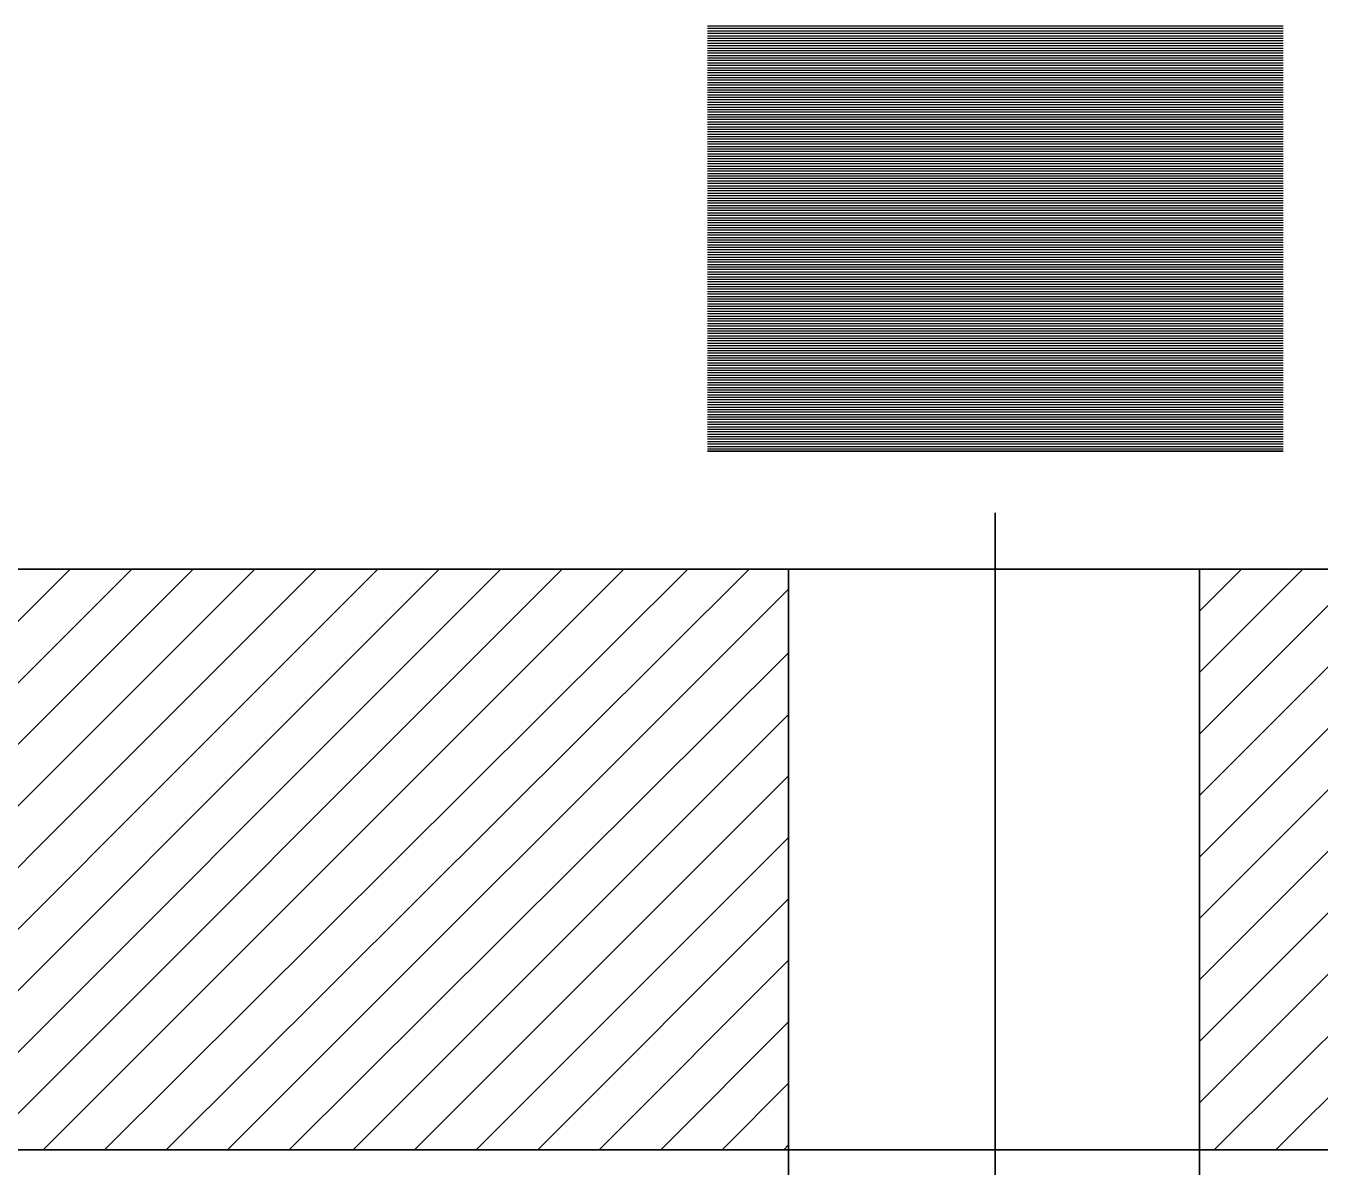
# Model space of a CAD drawing. Extents: x 1 to 210, y 1 to 298.
# Drawn here: x 74 to 118.53, y 152.05 to 191.35 of the extents above; entities that cross this region are included whole.
import ezdxf

# ---------------------------------------------------------------- set-up
doc = ezdxf.new("R2010")
doc.units = 0

msp = doc.modelspace()

# ---------------------------------------------------------------- linework, layer by layer
at = {"layer": 'P02991'}
msp.add_lwpolyline([(59.35133, 152.654), (100.245335, 152.654), (59.35133, 152.654)], dxfattribs=at)
at = {"layer": 'P02996'}
msp.add_lwpolyline([(114.384663, 152.654), (155.363331, 152.654), (114.384663, 152.654)], dxfattribs=at)
at = {"layer": 'P02999'}
msp.add_lwpolyline([(100.245335, 172.635328), (100.245335, 152.654), (100.245335, 172.635328)], dxfattribs=at)
at = {"layer": 'P03002'}
msp.add_lwpolyline([(59.35133, 172.635328), (100.245335, 172.635328), (59.35133, 172.635328)], dxfattribs=at)
at = {"layer": 'P03003'}
msp.add_lwpolyline([(114.384663, 172.635328), (155.363331, 172.635328), (114.384663, 172.635328)], dxfattribs=at)
at = {"layer": 'P03004'}
msp.add_lwpolyline([(114.384663, 152.654), (114.384663, 172.635328), (114.384663, 152.654)], dxfattribs=at)
at = {"layer": 'P03011'}
msp.add_lwpolyline([(107.357336, 172.635328), (107.357336, 152.654), (107.357336, 172.635328)], dxfattribs=at)
at = {"layer": 'P03012'}
msp.add_lwpolyline([(100.245335, 152.654), (107.357336, 152.654), (100.245335, 152.654)], dxfattribs=at)
at = {"layer": 'P03013'}
msp.add_lwpolyline([(107.357336, 172.635328), (114.384663, 172.635328), (107.357336, 172.635328)], dxfattribs=at)
at = {"layer": 'P03014'}
msp.add_lwpolyline([(100.245335, 172.635328), (107.357336, 172.635328), (100.245335, 172.635328)], dxfattribs=at)
at = {"layer": 'P03015'}
msp.add_lwpolyline([(107.357336, 152.654), (114.384663, 152.654), (107.357336, 152.654)], dxfattribs=at)
at = {"layer": 'P03053'}
msp.add_lwpolyline([(117.009331, 152.654), (137.075332, 172.635328), (117.009331, 152.654)], dxfattribs=at)
at = {"layer": 'P03054'}
msp.add_lwpolyline([(114.892664, 152.654), (134.958666, 172.635328), (114.892664, 152.654)], dxfattribs=at)
at = {"layer": 'P03055'}
msp.add_lwpolyline([(114.384663, 154.262666), (132.757325, 172.635328), (114.384663, 154.262666)], dxfattribs=at)
at = {"layer": 'P03056'}
msp.add_lwpolyline([(114.384663, 156.379333), (130.640658, 172.635328), (114.384663, 156.379333)], dxfattribs=at)
at = {"layer": 'P03057'}
msp.add_lwpolyline([(114.384663, 158.496), (128.523992, 172.635328), (114.384663, 158.496)], dxfattribs=at)
at = {"layer": 'P03058'}
msp.add_lwpolyline([(114.384663, 160.612666), (126.407325, 172.635328), (114.384663, 160.612666)], dxfattribs=at)
at = {"layer": 'P03059'}
msp.add_lwpolyline([(114.384663, 162.729333), (124.290669, 172.635328), (114.384663, 162.729333)], dxfattribs=at)
at = {"layer": 'P03060'}
msp.add_lwpolyline([(114.384663, 164.846), (122.174003, 172.635328), (114.384663, 164.846)], dxfattribs=at)
at = {"layer": 'P03061'}
msp.add_lwpolyline([(114.384663, 166.962666), (120.057336, 172.635328), (114.384663, 166.962666)], dxfattribs=at)
at = {"layer": 'P03062'}
msp.add_lwpolyline([(100.075997, 152.654), (100.245335, 152.823327), (100.075997, 152.654)], dxfattribs=at)
at = {"layer": 'P03063'}
msp.add_lwpolyline([(97.959331, 152.654), (100.245335, 154.939994), (97.959331, 152.654)], dxfattribs=at)
at = {"layer": 'P03064'}
msp.add_lwpolyline([(114.384663, 169.079333), (117.940669, 172.635328), (114.384663, 169.079333)], dxfattribs=at)
at = {"layer": 'P03065'}
msp.add_lwpolyline([(114.384663, 171.196), (115.824003, 172.635328), (114.384663, 171.196)], dxfattribs=at)
at = {"layer": 'P03066'}
msp.add_lwpolyline([(95.842664, 152.654), (100.245335, 157.05666), (95.842664, 152.654)], dxfattribs=at)
at = {"layer": 'P03067'}
msp.add_lwpolyline([(93.725997, 152.654), (100.245335, 159.173327), (93.725997, 152.654)], dxfattribs=at)
at = {"layer": 'P03068'}
msp.add_lwpolyline([(91.609331, 152.654), (100.245335, 161.289994), (91.609331, 152.654)], dxfattribs=at)
at = {"layer": 'P03069'}
msp.add_lwpolyline([(89.492664, 152.654), (100.245335, 163.40666), (89.492664, 152.654)], dxfattribs=at)
at = {"layer": 'P03070'}
msp.add_lwpolyline([(87.375997, 152.654), (100.245335, 165.523327), (87.375997, 152.654)], dxfattribs=at)
at = {"layer": 'P03071'}
msp.add_lwpolyline([(85.259331, 152.654), (100.245335, 167.639994), (85.259331, 152.654)], dxfattribs=at)
at = {"layer": 'P03072'}
msp.add_lwpolyline([(83.057995, 152.654), (100.245335, 169.75666), (83.057995, 152.654)], dxfattribs=at)
at = {"layer": 'P03073'}
msp.add_lwpolyline([(80.941334, 152.654), (100.245335, 171.95799), (80.941334, 152.654)], dxfattribs=at)
at = {"layer": 'P03074'}
msp.add_lwpolyline([(78.824668, 152.654), (98.890669, 172.635328), (78.824668, 152.654)], dxfattribs=at)
at = {"layer": 'P03075'}
msp.add_lwpolyline([(76.708001, 152.654), (96.774003, 172.635328), (76.708001, 152.654)], dxfattribs=at)
at = {"layer": 'P03076'}
msp.add_lwpolyline([(74.591334, 152.654), (94.572662, 172.635328), (74.591334, 152.654)], dxfattribs=at)
at = {"layer": 'P03077'}
msp.add_lwpolyline([(72.474668, 152.654), (92.455995, 172.635328), (72.474668, 152.654)], dxfattribs=at)
at = {"layer": 'P03078'}
msp.add_lwpolyline([(70.358001, 152.654), (90.339329, 172.635328), (70.358001, 152.654)], dxfattribs=at)
at = {"layer": 'P03079'}
msp.add_lwpolyline([(68.241334, 152.654), (88.222667, 172.635328), (68.241334, 152.654)], dxfattribs=at)
at = {"layer": 'P03080'}
msp.add_lwpolyline([(66.124668, 152.654), (86.106001, 172.635328), (66.124668, 152.654)], dxfattribs=at)
at = {"layer": 'P03081'}
msp.add_lwpolyline([(64.008001, 152.654), (83.989334, 172.635328), (64.008001, 152.654)], dxfattribs=at)
at = {"layer": 'P03082'}
msp.add_lwpolyline([(61.891334, 152.654), (81.872667, 172.635328), (61.891334, 152.654)], dxfattribs=at)
at = {"layer": 'P03083'}
msp.add_lwpolyline([(59.774668, 152.654), (79.756001, 172.635328), (59.774668, 152.654)], dxfattribs=at)
at = {"layer": 'P03084'}
msp.add_lwpolyline([(59.35133, 154.347329), (77.639334, 172.635328), (59.35133, 154.347329)], dxfattribs=at)
at = {"layer": 'P03085'}
msp.add_lwpolyline([(59.35133, 156.463996), (75.522667, 172.635328), (59.35133, 156.463996)], dxfattribs=at)
at = {"layer": 'P03137'}
msp.add_lwpolyline([(117.009331, 152.654), (137.075332, 172.635328), (117.009331, 152.654)], dxfattribs=at)
at = {"layer": 'P03138'}
msp.add_lwpolyline([(114.892664, 152.654), (134.958666, 172.635328), (114.892664, 152.654)], dxfattribs=at)
at = {"layer": 'P03139'}
msp.add_lwpolyline([(114.384663, 154.262666), (132.757325, 172.635328), (114.384663, 154.262666)], dxfattribs=at)
at = {"layer": 'P03140'}
msp.add_lwpolyline([(114.384663, 156.379333), (130.640658, 172.635328), (114.384663, 156.379333)], dxfattribs=at)
at = {"layer": 'P03141'}
msp.add_lwpolyline([(114.384663, 158.496), (128.523992, 172.635328), (114.384663, 158.496)], dxfattribs=at)
at = {"layer": 'P03142'}
msp.add_lwpolyline([(114.384663, 160.612666), (126.407325, 172.635328), (114.384663, 160.612666)], dxfattribs=at)
at = {"layer": 'P03143'}
msp.add_lwpolyline([(114.384663, 162.729333), (124.290669, 172.635328), (114.384663, 162.729333)], dxfattribs=at)
at = {"layer": 'P03144'}
msp.add_lwpolyline([(114.384663, 164.846), (122.174003, 172.635328), (114.384663, 164.846)], dxfattribs=at)
at = {"layer": 'P03145'}
msp.add_lwpolyline([(114.384663, 166.962666), (120.057336, 172.635328), (114.384663, 166.962666)], dxfattribs=at)
at = {"layer": 'P03146'}
msp.add_lwpolyline([(100.075997, 152.654), (100.245335, 152.823327), (100.075997, 152.654)], dxfattribs=at)
at = {"layer": 'P03147'}
msp.add_lwpolyline([(97.959331, 152.654), (100.245335, 154.939994), (97.959331, 152.654)], dxfattribs=at)
at = {"layer": 'P03148'}
msp.add_lwpolyline([(114.384663, 169.079333), (117.940669, 172.635328), (114.384663, 169.079333)], dxfattribs=at)
at = {"layer": 'P03149'}
msp.add_lwpolyline([(114.384663, 171.196), (115.824003, 172.635328), (114.384663, 171.196)], dxfattribs=at)
at = {"layer": 'P03150'}
msp.add_lwpolyline([(95.842664, 152.654), (100.245335, 157.05666), (95.842664, 152.654)], dxfattribs=at)
at = {"layer": 'P03151'}
msp.add_lwpolyline([(93.725997, 152.654), (100.245335, 159.173327), (93.725997, 152.654)], dxfattribs=at)
at = {"layer": 'P03152'}
msp.add_lwpolyline([(91.609331, 152.654), (100.245335, 161.289994), (91.609331, 152.654)], dxfattribs=at)
at = {"layer": 'P03153'}
msp.add_lwpolyline([(89.492664, 152.654), (100.245335, 163.40666), (89.492664, 152.654)], dxfattribs=at)
at = {"layer": 'P03154'}
msp.add_lwpolyline([(87.375997, 152.654), (100.245335, 165.523327), (87.375997, 152.654)], dxfattribs=at)
at = {"layer": 'P03155'}
msp.add_lwpolyline([(85.259331, 152.654), (100.245335, 167.639994), (85.259331, 152.654)], dxfattribs=at)
at = {"layer": 'P03156'}
msp.add_lwpolyline([(83.057995, 152.654), (100.245335, 169.75666), (83.057995, 152.654)], dxfattribs=at)
at = {"layer": 'P03157'}
msp.add_lwpolyline([(80.941334, 152.654), (100.245335, 171.95799), (80.941334, 152.654)], dxfattribs=at)
at = {"layer": 'P03158'}
msp.add_lwpolyline([(78.824668, 152.654), (98.890669, 172.635328), (78.824668, 152.654)], dxfattribs=at)
at = {"layer": 'P03159'}
msp.add_lwpolyline([(76.708001, 152.654), (96.774003, 172.635328), (76.708001, 152.654)], dxfattribs=at)
at = {"layer": 'P03160'}
msp.add_lwpolyline([(74.591334, 152.654), (94.572662, 172.635328), (74.591334, 152.654)], dxfattribs=at)
at = {"layer": 'P03161'}
msp.add_lwpolyline([(72.474668, 152.654), (92.455995, 172.635328), (72.474668, 152.654)], dxfattribs=at)
at = {"layer": 'P03162'}
msp.add_lwpolyline([(70.358001, 152.654), (90.339329, 172.635328), (70.358001, 152.654)], dxfattribs=at)
at = {"layer": 'P03163'}
msp.add_lwpolyline([(68.241334, 152.654), (88.222667, 172.635328), (68.241334, 152.654)], dxfattribs=at)
at = {"layer": 'P03164'}
msp.add_lwpolyline([(66.124668, 152.654), (86.106001, 172.635328), (66.124668, 152.654)], dxfattribs=at)
at = {"layer": 'P03165'}
msp.add_lwpolyline([(64.008001, 152.654), (83.989334, 172.635328), (64.008001, 152.654)], dxfattribs=at)
at = {"layer": 'P03166'}
msp.add_lwpolyline([(61.891334, 152.654), (81.872667, 172.635328), (61.891334, 152.654)], dxfattribs=at)
at = {"layer": 'P03167'}
msp.add_lwpolyline([(59.774668, 152.654), (79.756001, 172.635328), (59.774668, 152.654)], dxfattribs=at)
at = {"layer": 'P03168'}
msp.add_lwpolyline([(59.35133, 154.347329), (77.639334, 172.635328), (59.35133, 154.347329)], dxfattribs=at)
at = {"layer": 'P03169'}
msp.add_lwpolyline([(59.35133, 156.463996), (75.522667, 172.635328), (59.35133, 156.463996)], dxfattribs=at)
at = {"layer": 'P03190'}
msp.add_lwpolyline([(107.357336, 174.582658), (107.357336, 165.015326), (107.357336, 174.582658)], dxfattribs=at)
at = {"layer": 'P03191'}
msp.add_lwpolyline([(107.357336, 163.575997), (107.357336, 161.713331), (107.357336, 163.575997)], dxfattribs=at)
at = {"layer": 'P03192'}
msp.add_lwpolyline([(107.357336, 160.189329), (107.357336, 150.621997), (107.357336, 160.189329)], dxfattribs=at)
at = {"layer": 'P03199'}
msp.add_lwpolyline([(100.245335, 152.654), (100.245335, 139.615326), (100.245335, 152.654)], dxfattribs=at)
at = {"layer": 'P03201'}
msp.add_lwpolyline([(114.384663, 152.654), (114.384663, 139.615326), (114.384663, 152.654)], dxfattribs=at)
at = {"layer": 'P03209'}
msp.add_lwpolyline([(97.45133, 191.346665), (117.263331, 191.346665)], dxfattribs=at)
at = {"layer": 'P03210'}
msp.add_lwpolyline([(97.45133, 191.261991), (117.263331, 191.261991)], dxfattribs=at)
at = {"layer": 'P03211'}
msp.add_lwpolyline([(97.45133, 191.177327), (117.263331, 191.177327)], dxfattribs=at)
at = {"layer": 'P03212'}
msp.add_lwpolyline([(97.45133, 191.092664), (117.263331, 191.092664)], dxfattribs=at)
at = {"layer": 'P03213'}
msp.add_lwpolyline([(97.45133, 191.00799), (117.263331, 191.00799)], dxfattribs=at)
at = {"layer": 'P03214'}
msp.add_lwpolyline([(97.45133, 190.923327), (117.263331, 190.923327)], dxfattribs=at)
at = {"layer": 'P03215'}
msp.add_lwpolyline([(97.45133, 190.838664), (117.263331, 190.838664)], dxfattribs=at)
at = {"layer": 'P03216'}
msp.add_lwpolyline([(97.45133, 190.75399), (117.263331, 190.75399)], dxfattribs=at)
at = {"layer": 'P03217'}
msp.add_lwpolyline([(97.45133, 190.669326), (117.263331, 190.669326)], dxfattribs=at)
at = {"layer": 'P03218'}
msp.add_lwpolyline([(97.45133, 190.584663), (117.263331, 190.584663)], dxfattribs=at)
at = {"layer": 'P03219'}
msp.add_lwpolyline([(97.45133, 190.5), (117.263331, 190.5)], dxfattribs=at)
at = {"layer": 'P03220'}
msp.add_lwpolyline([(97.45133, 190.415326), (117.263331, 190.415326)], dxfattribs=at)
at = {"layer": 'P03221'}
msp.add_lwpolyline([(97.45133, 190.330663), (117.263331, 190.330663)], dxfattribs=at)
at = {"layer": 'P03222'}
msp.add_lwpolyline([(97.45133, 190.246), (117.263331, 190.246)], dxfattribs=at)
at = {"layer": 'P03223'}
msp.add_lwpolyline([(97.45133, 190.161326), (117.263331, 190.161326)], dxfattribs=at)
at = {"layer": 'P03224'}
msp.add_lwpolyline([(97.45133, 190.076662), (117.263331, 190.076662)], dxfattribs=at)
at = {"layer": 'P03225'}
msp.add_lwpolyline([(97.45133, 189.991999), (117.263331, 189.991999)], dxfattribs=at)
at = {"layer": 'P03226'}
msp.add_lwpolyline([(97.45133, 189.907325), (117.263331, 189.907325)], dxfattribs=at)
at = {"layer": 'P03227'}
msp.add_lwpolyline([(97.45133, 189.822662), (117.263331, 189.822662)], dxfattribs=at)
at = {"layer": 'P03228'}
msp.add_lwpolyline([(97.45133, 189.737999), (117.263331, 189.737999)], dxfattribs=at)
at = {"layer": 'P03229'}
msp.add_lwpolyline([(97.45133, 189.653325), (117.263331, 189.653325)], dxfattribs=at)
at = {"layer": 'P03230'}
msp.add_lwpolyline([(97.45133, 189.568661), (117.263331, 189.568661)], dxfattribs=at)
at = {"layer": 'P03231'}
msp.add_lwpolyline([(97.45133, 189.483998), (117.263331, 189.483998)], dxfattribs=at)
at = {"layer": 'P03232'}
msp.add_lwpolyline([(97.45133, 189.399324), (117.263331, 189.399324)], dxfattribs=at)
at = {"layer": 'P03233'}
msp.add_lwpolyline([(97.45133, 189.314661), (117.263331, 189.314661)], dxfattribs=at)
at = {"layer": 'P03234'}
msp.add_lwpolyline([(97.45133, 189.229998), (117.263331, 189.229998)], dxfattribs=at)
at = {"layer": 'P03235'}
msp.add_lwpolyline([(97.45133, 189.145324), (117.263331, 189.145324)], dxfattribs=at)
at = {"layer": 'P03236'}
msp.add_lwpolyline([(97.45133, 189.060661), (117.263331, 189.060661)], dxfattribs=at)
at = {"layer": 'P03237'}
msp.add_lwpolyline([(97.45133, 188.975997), (117.263331, 188.975997)], dxfattribs=at)
at = {"layer": 'P03238'}
msp.add_lwpolyline([(97.45133, 188.891323), (117.263331, 188.891323)], dxfattribs=at)
at = {"layer": 'P03239'}
msp.add_lwpolyline([(97.45133, 188.80666), (117.263331, 188.80666)], dxfattribs=at)
at = {"layer": 'P03240'}
msp.add_lwpolyline([(97.45133, 188.721997), (117.263331, 188.721997)], dxfattribs=at)
at = {"layer": 'P03241'}
msp.add_lwpolyline([(97.45133, 188.637323), (117.263331, 188.637323)], dxfattribs=at)
at = {"layer": 'P03242'}
msp.add_lwpolyline([(97.45133, 188.55266), (117.263331, 188.55266)], dxfattribs=at)
at = {"layer": 'P03243'}
msp.add_lwpolyline([(97.45133, 188.467997), (117.263331, 188.467997)], dxfattribs=at)
at = {"layer": 'P03244'}
msp.add_lwpolyline([(97.45133, 188.383333), (117.263331, 188.383333)], dxfattribs=at)
at = {"layer": 'P03245'}
msp.add_lwpolyline([(97.45133, 188.298659), (117.263331, 188.298659)], dxfattribs=at)
at = {"layer": 'P03246'}
msp.add_lwpolyline([(97.45133, 188.213996), (117.263331, 188.213996)], dxfattribs=at)
at = {"layer": 'P03247'}
msp.add_lwpolyline([(97.45133, 188.129333), (117.263331, 188.129333)], dxfattribs=at)
at = {"layer": 'P03248'}
msp.add_lwpolyline([(97.45133, 188.044659), (117.263331, 188.044659)], dxfattribs=at)
at = {"layer": 'P03249'}
msp.add_lwpolyline([(97.45133, 187.959996), (117.263331, 187.959996)], dxfattribs=at)
at = {"layer": 'P03250'}
msp.add_lwpolyline([(97.45133, 187.875332), (117.263331, 187.875332)], dxfattribs=at)
at = {"layer": 'P03251'}
msp.add_lwpolyline([(97.45133, 187.790658), (117.263331, 187.790658)], dxfattribs=at)
at = {"layer": 'P03252'}
msp.add_lwpolyline([(97.45133, 187.705995), (117.263331, 187.705995)], dxfattribs=at)
at = {"layer": 'P03253'}
msp.add_lwpolyline([(97.45133, 187.621332), (117.263331, 187.621332)], dxfattribs=at)
at = {"layer": 'P03254'}
msp.add_lwpolyline([(97.45133, 187.536658), (117.263331, 187.536658)], dxfattribs=at)
at = {"layer": 'P03255'}
msp.add_lwpolyline([(97.45133, 187.451995), (117.263331, 187.451995)], dxfattribs=at)
at = {"layer": 'P03256'}
msp.add_lwpolyline([(97.45133, 187.367332), (117.263331, 187.367332)], dxfattribs=at)
at = {"layer": 'P03257'}
msp.add_lwpolyline([(97.45133, 187.282658), (117.263331, 187.282658)], dxfattribs=at)
at = {"layer": 'P03258'}
msp.add_lwpolyline([(97.45133, 187.197994), (117.263331, 187.197994)], dxfattribs=at)
at = {"layer": 'P03259'}
msp.add_lwpolyline([(97.45133, 187.113331), (117.263331, 187.113331)], dxfattribs=at)
at = {"layer": 'P03260'}
msp.add_lwpolyline([(97.45133, 187.028657), (117.263331, 187.028657)], dxfattribs=at)
at = {"layer": 'P03261'}
msp.add_lwpolyline([(97.45133, 186.943994), (117.263331, 186.943994)], dxfattribs=at)
at = {"layer": 'P03262'}
msp.add_lwpolyline([(97.45133, 186.859331), (117.263331, 186.859331)], dxfattribs=at)
at = {"layer": 'P03263'}
msp.add_lwpolyline([(97.45133, 186.774657), (117.263331, 186.774657)], dxfattribs=at)
at = {"layer": 'P03264'}
msp.add_lwpolyline([(97.45133, 186.689994), (117.263331, 186.689994)], dxfattribs=at)
at = {"layer": 'P03265'}
msp.add_lwpolyline([(97.45133, 186.60533), (117.263331, 186.60533)], dxfattribs=at)
at = {"layer": 'P03266'}
msp.add_lwpolyline([(97.45133, 186.520656), (117.263331, 186.520656)], dxfattribs=at)
at = {"layer": 'P03267'}
msp.add_lwpolyline([(97.45133, 186.435993), (117.263331, 186.435993)], dxfattribs=at)
at = {"layer": 'P03268'}
msp.add_lwpolyline([(97.45133, 186.35133), (117.263331, 186.35133)], dxfattribs=at)
at = {"layer": 'P03269'}
msp.add_lwpolyline([(97.45133, 186.266667), (117.263331, 186.266667)], dxfattribs=at)
at = {"layer": 'P03270'}
msp.add_lwpolyline([(97.45133, 186.181993), (117.263331, 186.181993)], dxfattribs=at)
at = {"layer": 'P03271'}
msp.add_lwpolyline([(97.45133, 186.097329), (117.263331, 186.097329)], dxfattribs=at)
at = {"layer": 'P03272'}
msp.add_lwpolyline([(97.45133, 186.012666), (117.263331, 186.012666)], dxfattribs=at)
at = {"layer": 'P03273'}
msp.add_lwpolyline([(97.45133, 185.927992), (117.263331, 185.927992)], dxfattribs=at)
at = {"layer": 'P03274'}
msp.add_lwpolyline([(97.45133, 185.843329), (117.263331, 185.843329)], dxfattribs=at)
at = {"layer": 'P03275'}
msp.add_lwpolyline([(97.45133, 185.758666), (117.263331, 185.758666)], dxfattribs=at)
at = {"layer": 'P03276'}
msp.add_lwpolyline([(97.45133, 185.673992), (117.263331, 185.673992)], dxfattribs=at)
at = {"layer": 'P03277'}
msp.add_lwpolyline([(97.45133, 185.589329), (117.263331, 185.589329)], dxfattribs=at)
at = {"layer": 'P03278'}
msp.add_lwpolyline([(97.45133, 185.504665), (117.263331, 185.504665)], dxfattribs=at)
at = {"layer": 'P03279'}
msp.add_lwpolyline([(97.45133, 185.419991), (117.263331, 185.419991)], dxfattribs=at)
at = {"layer": 'P03280'}
msp.add_lwpolyline([(97.45133, 185.335328), (117.263331, 185.335328)], dxfattribs=at)
at = {"layer": 'P03281'}
msp.add_lwpolyline([(97.45133, 185.250665), (117.263331, 185.250665)], dxfattribs=at)
at = {"layer": 'P03282'}
msp.add_lwpolyline([(97.45133, 185.165991), (117.263331, 185.165991)], dxfattribs=at)
at = {"layer": 'P03283'}
msp.add_lwpolyline([(97.45133, 185.081328), (117.263331, 185.081328)], dxfattribs=at)
at = {"layer": 'P03284'}
msp.add_lwpolyline([(97.45133, 184.996665), (117.263331, 184.996665)], dxfattribs=at)
at = {"layer": 'P03285'}
msp.add_lwpolyline([(97.45133, 184.911991), (117.263331, 184.911991)], dxfattribs=at)
at = {"layer": 'P03286'}
msp.add_lwpolyline([(97.45133, 184.827327), (117.263331, 184.827327)], dxfattribs=at)
at = {"layer": 'P03287'}
msp.add_lwpolyline([(97.45133, 184.742664), (117.263331, 184.742664)], dxfattribs=at)
at = {"layer": 'P03288'}
msp.add_lwpolyline([(97.45133, 184.65799), (117.263331, 184.65799)], dxfattribs=at)
at = {"layer": 'P03289'}
msp.add_lwpolyline([(97.45133, 184.573327), (117.263331, 184.573327)], dxfattribs=at)
at = {"layer": 'P03290'}
msp.add_lwpolyline([(97.45133, 184.488664), (117.263331, 184.488664)], dxfattribs=at)
at = {"layer": 'P03291'}
msp.add_lwpolyline([(97.45133, 184.40399), (117.263331, 184.40399)], dxfattribs=at)
at = {"layer": 'P03292'}
msp.add_lwpolyline([(97.45133, 184.319326), (117.263331, 184.319326)], dxfattribs=at)
at = {"layer": 'P03293'}
msp.add_lwpolyline([(97.45133, 184.234663), (117.263331, 184.234663)], dxfattribs=at)
at = {"layer": 'P03294'}
msp.add_lwpolyline([(97.45133, 184.15), (117.263331, 184.15)], dxfattribs=at)
at = {"layer": 'P03295'}
msp.add_lwpolyline([(97.45133, 184.065326), (117.263331, 184.065326)], dxfattribs=at)
at = {"layer": 'P03296'}
msp.add_lwpolyline([(97.45133, 183.980663), (117.263331, 183.980663)], dxfattribs=at)
at = {"layer": 'P03297'}
msp.add_lwpolyline([(97.45133, 183.896), (117.263331, 183.896)], dxfattribs=at)
at = {"layer": 'P03298'}
msp.add_lwpolyline([(97.45133, 183.811326), (117.263331, 183.811326)], dxfattribs=at)
at = {"layer": 'P03299'}
msp.add_lwpolyline([(97.45133, 183.726662), (117.263331, 183.726662)], dxfattribs=at)
at = {"layer": 'P03300'}
msp.add_lwpolyline([(97.45133, 183.641999), (117.263331, 183.641999)], dxfattribs=at)
at = {"layer": 'P03301'}
msp.add_lwpolyline([(97.45133, 183.557325), (117.263331, 183.557325)], dxfattribs=at)
at = {"layer": 'P03302'}
msp.add_lwpolyline([(97.45133, 183.472662), (117.263331, 183.472662)], dxfattribs=at)
at = {"layer": 'P03303'}
msp.add_lwpolyline([(97.45133, 183.387999), (117.263331, 183.387999)], dxfattribs=at)
at = {"layer": 'P03304'}
msp.add_lwpolyline([(97.45133, 183.303325), (117.263331, 183.303325)], dxfattribs=at)
at = {"layer": 'P03305'}
msp.add_lwpolyline([(97.45133, 183.218661), (117.263331, 183.218661)], dxfattribs=at)
at = {"layer": 'P03306'}
msp.add_lwpolyline([(97.45133, 183.133998), (117.263331, 183.133998)], dxfattribs=at)
at = {"layer": 'P03307'}
msp.add_lwpolyline([(97.45133, 183.049324), (117.263331, 183.049324)], dxfattribs=at)
at = {"layer": 'P03308'}
msp.add_lwpolyline([(97.45133, 182.964661), (117.263331, 182.964661)], dxfattribs=at)
at = {"layer": 'P03309'}
msp.add_lwpolyline([(97.45133, 182.879998), (117.263331, 182.879998)], dxfattribs=at)
at = {"layer": 'P03310'}
msp.add_lwpolyline([(97.45133, 182.795324), (117.263331, 182.795324)], dxfattribs=at)
at = {"layer": 'P03311'}
msp.add_lwpolyline([(97.45133, 182.710661), (117.263331, 182.710661)], dxfattribs=at)
at = {"layer": 'P03312'}
msp.add_lwpolyline([(97.45133, 182.625997), (117.263331, 182.625997)], dxfattribs=at)
at = {"layer": 'P03313'}
msp.add_lwpolyline([(97.45133, 182.541323), (117.263331, 182.541323)], dxfattribs=at)
at = {"layer": 'P03314'}
msp.add_lwpolyline([(97.45133, 182.45666), (117.263331, 182.45666)], dxfattribs=at)
at = {"layer": 'P03315'}
msp.add_lwpolyline([(97.45133, 182.371997), (117.263331, 182.371997)], dxfattribs=at)
at = {"layer": 'P03316'}
msp.add_lwpolyline([(97.45133, 182.287323), (117.263331, 182.287323)], dxfattribs=at)
at = {"layer": 'P03317'}
msp.add_lwpolyline([(97.45133, 182.20266), (117.263331, 182.20266)], dxfattribs=at)
at = {"layer": 'P03318'}
msp.add_lwpolyline([(97.45133, 182.117997), (117.263331, 182.117997)], dxfattribs=at)
at = {"layer": 'P03319'}
msp.add_lwpolyline([(97.45133, 182.033333), (117.263331, 182.033333)], dxfattribs=at)
at = {"layer": 'P03320'}
msp.add_lwpolyline([(97.45133, 181.948659), (117.263331, 181.948659)], dxfattribs=at)
at = {"layer": 'P03321'}
msp.add_lwpolyline([(97.45133, 181.863996), (117.263331, 181.863996)], dxfattribs=at)
at = {"layer": 'P03322'}
msp.add_lwpolyline([(97.45133, 181.779333), (117.263331, 181.779333)], dxfattribs=at)
at = {"layer": 'P03323'}
msp.add_lwpolyline([(97.45133, 181.694659), (117.263331, 181.694659)], dxfattribs=at)
at = {"layer": 'P03324'}
msp.add_lwpolyline([(97.45133, 181.609996), (117.263331, 181.609996)], dxfattribs=at)
at = {"layer": 'P03325'}
msp.add_lwpolyline([(97.45133, 181.525332), (117.263331, 181.525332)], dxfattribs=at)
at = {"layer": 'P03326'}
msp.add_lwpolyline([(97.45133, 181.440658), (117.263331, 181.440658)], dxfattribs=at)
at = {"layer": 'P03327'}
msp.add_lwpolyline([(97.45133, 181.355995), (117.263331, 181.355995)], dxfattribs=at)
at = {"layer": 'P03328'}
msp.add_lwpolyline([(97.45133, 181.271332), (117.263331, 181.271332)], dxfattribs=at)
at = {"layer": 'P03329'}
msp.add_lwpolyline([(97.45133, 181.186658), (117.263331, 181.186658)], dxfattribs=at)
at = {"layer": 'P03330'}
msp.add_lwpolyline([(97.45133, 181.101995), (117.263331, 181.101995)], dxfattribs=at)
at = {"layer": 'P03331'}
msp.add_lwpolyline([(97.45133, 181.017332), (117.263331, 181.017332)], dxfattribs=at)
at = {"layer": 'P03332'}
msp.add_lwpolyline([(97.45133, 180.932658), (117.263331, 180.932658)], dxfattribs=at)
at = {"layer": 'P03333'}
msp.add_lwpolyline([(97.45133, 180.847994), (117.263331, 180.847994)], dxfattribs=at)
at = {"layer": 'P03334'}
msp.add_lwpolyline([(97.45133, 180.763331), (117.263331, 180.763331)], dxfattribs=at)
at = {"layer": 'P03335'}
msp.add_lwpolyline([(97.45133, 180.678657), (117.263331, 180.678657)], dxfattribs=at)
at = {"layer": 'P03336'}
msp.add_lwpolyline([(97.45133, 180.593994), (117.263331, 180.593994)], dxfattribs=at)
at = {"layer": 'P03337'}
msp.add_lwpolyline([(97.45133, 180.509331), (117.263331, 180.509331)], dxfattribs=at)
at = {"layer": 'P03338'}
msp.add_lwpolyline([(97.45133, 180.424657), (117.263331, 180.424657)], dxfattribs=at)
at = {"layer": 'P03339'}
msp.add_lwpolyline([(97.45133, 180.339994), (117.263331, 180.339994)], dxfattribs=at)
at = {"layer": 'P03340'}
msp.add_lwpolyline([(97.45133, 180.25533), (117.263331, 180.25533)], dxfattribs=at)
at = {"layer": 'P03341'}
msp.add_lwpolyline([(97.45133, 180.170656), (117.263331, 180.170656)], dxfattribs=at)
at = {"layer": 'P03342'}
msp.add_lwpolyline([(97.45133, 180.085993), (117.263331, 180.085993)], dxfattribs=at)
at = {"layer": 'P03343'}
msp.add_lwpolyline([(97.45133, 180.00133), (117.263331, 180.00133)], dxfattribs=at)
at = {"layer": 'P03344'}
msp.add_lwpolyline([(97.45133, 179.916667), (117.263331, 179.916667)], dxfattribs=at)
at = {"layer": 'P03345'}
msp.add_lwpolyline([(97.45133, 179.831993), (117.263331, 179.831993)], dxfattribs=at)
at = {"layer": 'P03346'}
msp.add_lwpolyline([(97.45133, 179.747329), (117.263331, 179.747329)], dxfattribs=at)
at = {"layer": 'P03347'}
msp.add_lwpolyline([(97.45133, 179.662666), (117.263331, 179.662666)], dxfattribs=at)
at = {"layer": 'P03348'}
msp.add_lwpolyline([(97.45133, 179.577992), (117.263331, 179.577992)], dxfattribs=at)
at = {"layer": 'P03349'}
msp.add_lwpolyline([(97.45133, 179.493329), (117.263331, 179.493329)], dxfattribs=at)
at = {"layer": 'P03350'}
msp.add_lwpolyline([(97.45133, 179.408666), (117.263331, 179.408666)], dxfattribs=at)
at = {"layer": 'P03351'}
msp.add_lwpolyline([(97.45133, 179.323992), (117.263331, 179.323992)], dxfattribs=at)
at = {"layer": 'P03352'}
msp.add_lwpolyline([(97.45133, 179.239329), (117.263331, 179.239329)], dxfattribs=at)
at = {"layer": 'P03353'}
msp.add_lwpolyline([(97.45133, 179.154665), (117.263331, 179.154665)], dxfattribs=at)
at = {"layer": 'P03354'}
msp.add_lwpolyline([(97.45133, 179.069991), (117.263331, 179.069991)], dxfattribs=at)
at = {"layer": 'P03355'}
msp.add_lwpolyline([(97.45133, 178.985328), (117.263331, 178.985328)], dxfattribs=at)
at = {"layer": 'P03356'}
msp.add_lwpolyline([(97.45133, 178.900665), (117.263331, 178.900665)], dxfattribs=at)
at = {"layer": 'P03357'}
msp.add_lwpolyline([(97.45133, 178.815991), (117.263331, 178.815991)], dxfattribs=at)
at = {"layer": 'P03358'}
msp.add_lwpolyline([(97.45133, 178.731328), (117.263331, 178.731328)], dxfattribs=at)
at = {"layer": 'P03359'}
msp.add_lwpolyline([(97.45133, 178.646665), (117.263331, 178.646665)], dxfattribs=at)
at = {"layer": 'P03360'}
msp.add_lwpolyline([(97.45133, 178.561991), (117.263331, 178.561991)], dxfattribs=at)
at = {"layer": 'P03361'}
msp.add_lwpolyline([(97.45133, 178.477327), (117.263331, 178.477327)], dxfattribs=at)
at = {"layer": 'P03362'}
msp.add_lwpolyline([(97.45133, 178.392664), (117.263331, 178.392664)], dxfattribs=at)
at = {"layer": 'P03363'}
msp.add_lwpolyline([(97.45133, 178.30799), (117.263331, 178.30799)], dxfattribs=at)
at = {"layer": 'P03364'}
msp.add_lwpolyline([(97.45133, 178.223327), (117.263331, 178.223327)], dxfattribs=at)
at = {"layer": 'P03365'}
msp.add_lwpolyline([(97.45133, 178.138664), (117.263331, 178.138664)], dxfattribs=at)
at = {"layer": 'P03366'}
msp.add_lwpolyline([(97.45133, 178.05399), (117.263331, 178.05399)], dxfattribs=at)
at = {"layer": 'P03367'}
msp.add_lwpolyline([(97.45133, 177.969326), (117.263331, 177.969326)], dxfattribs=at)
at = {"layer": 'P03368'}
msp.add_lwpolyline([(97.45133, 177.884663), (117.263331, 177.884663)], dxfattribs=at)
at = {"layer": 'P03369'}
msp.add_lwpolyline([(97.45133, 177.8), (117.263331, 177.8)], dxfattribs=at)
at = {"layer": 'P03370'}
msp.add_lwpolyline([(97.45133, 177.715326), (117.263331, 177.715326)], dxfattribs=at)
at = {"layer": 'P03371'}
msp.add_lwpolyline([(97.45133, 177.630663), (117.263331, 177.630663)], dxfattribs=at)
at = {"layer": 'P03372'}
msp.add_lwpolyline([(97.45133, 177.546), (117.263331, 177.546)], dxfattribs=at)
at = {"layer": 'P03373'}
msp.add_lwpolyline([(97.45133, 177.461326), (117.263331, 177.461326)], dxfattribs=at)
at = {"layer": 'P03374'}
msp.add_lwpolyline([(97.45133, 177.376662), (117.263331, 177.376662)], dxfattribs=at)
at = {"layer": 'P03375'}
msp.add_lwpolyline([(97.45133, 177.291999), (117.263331, 177.291999)], dxfattribs=at)
at = {"layer": 'P03376'}
msp.add_lwpolyline([(97.45133, 177.207325), (117.263331, 177.207325)], dxfattribs=at)
at = {"layer": 'P03377'}
msp.add_lwpolyline([(97.45133, 177.122662), (117.263331, 177.122662)], dxfattribs=at)
at = {"layer": 'P03378'}
msp.add_lwpolyline([(97.45133, 177.037999), (117.263331, 177.037999)], dxfattribs=at)
at = {"layer": 'P03379'}
msp.add_lwpolyline([(97.45133, 176.953325), (117.263331, 176.953325)], dxfattribs=at)
at = {"layer": 'P03380'}
msp.add_lwpolyline([(97.45133, 176.868661), (117.263331, 176.868661)], dxfattribs=at)
at = {"layer": 'P03381'}
msp.add_lwpolyline([(97.45133, 176.783998), (117.263331, 176.783998)], dxfattribs=at)
at = {"layer": 'P03382'}
msp.add_lwpolyline([(97.45133, 176.699324), (117.263331, 176.699324), (97.45133, 176.699324)], dxfattribs=at)

doc.saveas('drawing.dxf')
